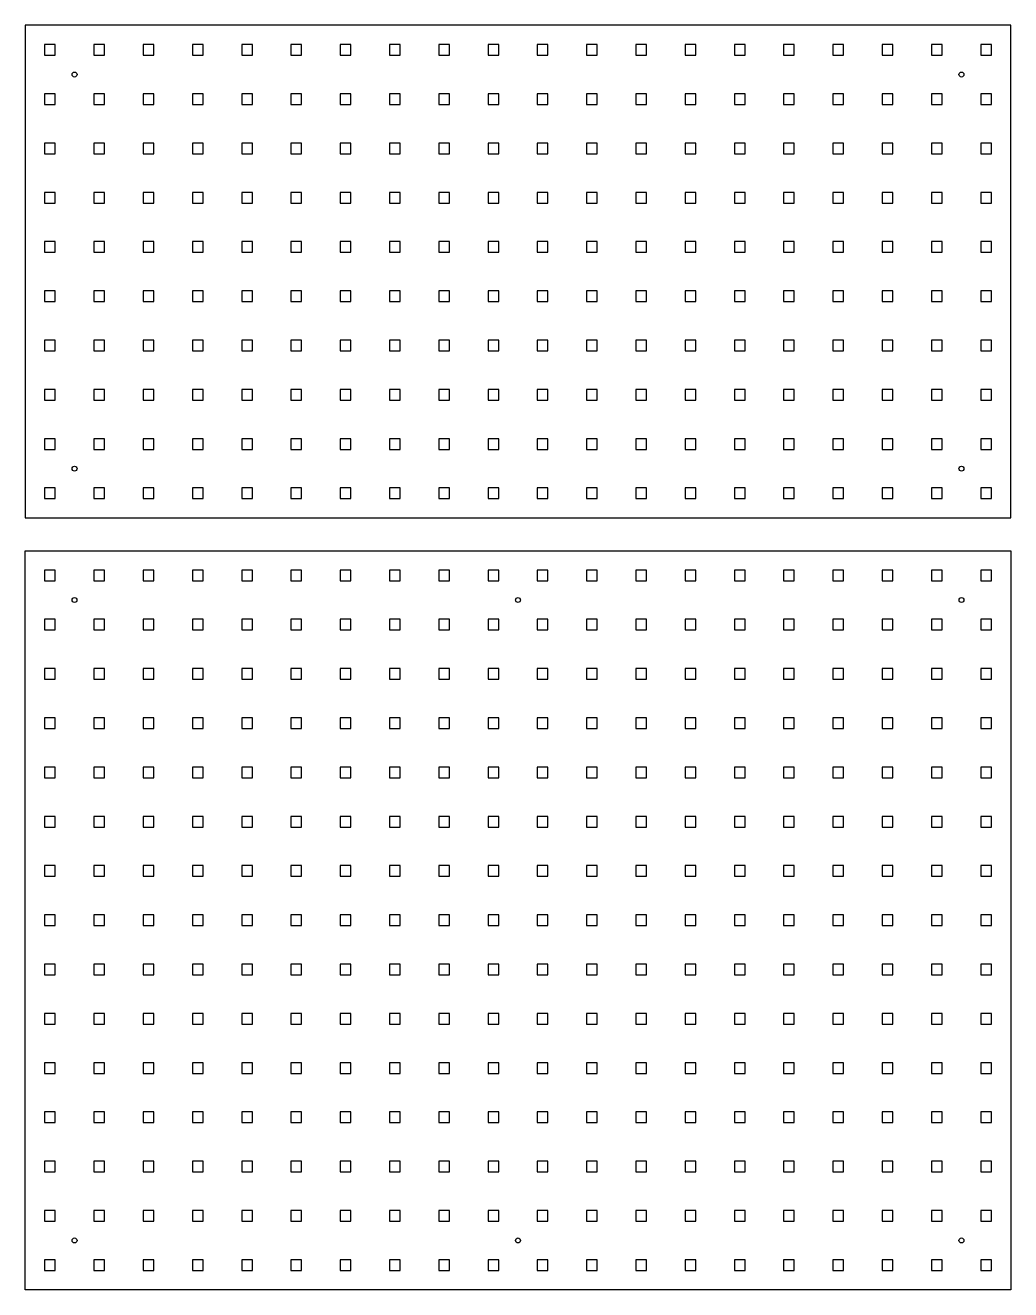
# Model space of a CAD drawing. Extents: x -922 to 1250, y -992 to 172.
# Drawn here: x -170 to 430, y -650 to 120 of the extents above; entities that cross this region are included whole.
import ezdxf

# ---------------------------------------------------------------- set-up
doc = ezdxf.new("R2010")
doc.units = 0
doc.header["$MEASUREMENT"] = 0
for name, color, linetype in [('DEFAULT', 18, 'CONTINUOUS'), ('LAYER_01', 12, 'CONTINUOUS'), ('LAYER_03', 5, 'CONTINUOUS')]:
    doc.layers.add(name, color=color, linetype=linetype)

msp = doc.modelspace()

# ---------------------------------------------------------------- linework, layer by layer
at = {"layer": 'DEFAULT'}
for p, q in [((-170, 120), (-170, -180)), ((130, 120), (-170, 120)), ((430, 120), (130, 120)), ((430, -180), (430, 120)), ((-170, -180), (130, -180)), ((130, -180), (430, -180))]:
    msp.add_line(p, q, dxfattribs=at)
msp.add_lwpolyline([(-170, -200), (430, -200), (430, -650), (-170, -650)], close=True, dxfattribs=at)
at = {"layer": 'LAYER_01'}
for centre in [(-140, 90), (400, 90), (-140, -150), (400, -150), (-140, -230), (130, -230), (400, -230), (-140, -620), (130, -620), (400, -620)]:
    msp.add_circle(centre, 1.5, dxfattribs=at)
at = {"layer": 'LAYER_03'}
for points in [[(-158.25, 101.75), (-151.75, 101.75), (-151.75, 108.25), (-158.25, 108.25)], [(-128.25, 101.75), (-121.75, 101.75), (-121.75, 108.25), (-128.25, 108.25)], [(-98.25, 101.75), (-91.75, 101.75), (-91.75, 108.25), (-98.25, 108.25)], [(-68.25, 101.75), (-61.75, 101.75), (-61.75, 108.25), (-68.25, 108.25)], [(-38.25, 101.75), (-31.75, 101.75), (-31.75, 108.25), (-38.25, 108.25)], [(-8.25, 101.75), (-1.75, 101.75), (-1.75, 108.25), (-8.25, 108.25)], [(21.75, 101.75), (28.25, 101.75), (28.25, 108.25), (21.75, 108.25)], [(51.75, 101.75), (58.25, 101.75), (58.25, 108.25), (51.75, 108.25)], [(81.75, 101.75), (88.25, 101.75), (88.25, 108.25), (81.75, 108.25)], [(111.75, 101.75), (118.25, 101.75), (118.25, 108.25), (111.75, 108.25)], [(141.75, 101.75), (148.25, 101.75), (148.25, 108.25), (141.75, 108.25)], [(171.75, 101.75), (178.25, 101.75), (178.25, 108.25), (171.75, 108.25)], [(201.75, 101.75), (208.25, 101.75), (208.25, 108.25), (201.75, 108.25)], [(231.75, 101.75), (238.25, 101.75), (238.25, 108.25), (231.75, 108.25)], [(261.75, 101.75), (268.25, 101.75), (268.25, 108.25), (261.75, 108.25)], [(291.75, 101.75), (298.25, 101.75), (298.25, 108.25), (291.75, 108.25)], [(321.75, 101.75), (328.25, 101.75), (328.25, 108.25), (321.75, 108.25)], [(351.75, 101.75), (358.25, 101.75), (358.25, 108.25), (351.75, 108.25)], [(381.75, 101.75), (388.25, 101.75), (388.25, 108.25), (381.75, 108.25)], [(411.75, 101.75), (418.25, 101.75), (418.25, 108.25), (411.75, 108.25)], [(-158.25, 71.75), (-151.75, 71.75), (-151.75, 78.25), (-158.25, 78.25)], [(-128.25, 71.75), (-121.75, 71.75), (-121.75, 78.25), (-128.25, 78.25)], [(-98.25, 71.75), (-91.75, 71.75), (-91.75, 78.25), (-98.25, 78.25)], [(-68.25, 71.75), (-61.75, 71.75), (-61.75, 78.25), (-68.25, 78.25)], [(-38.25, 71.75), (-31.75, 71.75), (-31.75, 78.25), (-38.25, 78.25)], [(-8.25, 71.75), (-1.75, 71.75), (-1.75, 78.25), (-8.25, 78.25)], [(21.75, 71.75), (28.25, 71.75), (28.25, 78.25), (21.75, 78.25)], [(51.75, 71.75), (58.25, 71.75), (58.25, 78.25), (51.75, 78.25)], [(81.75, 71.75), (88.25, 71.75), (88.25, 78.25), (81.75, 78.25)], [(111.75, 71.75), (118.25, 71.75), (118.25, 78.25), (111.75, 78.25)], [(141.75, 71.75), (148.25, 71.75), (148.25, 78.25), (141.75, 78.25)], [(171.75, 71.75), (178.25, 71.75), (178.25, 78.25), (171.75, 78.25)], [(201.75, 71.75), (208.25, 71.75), (208.25, 78.25), (201.75, 78.25)], [(231.75, 71.75), (238.25, 71.75), (238.25, 78.25), (231.75, 78.25)], [(261.75, 71.75), (268.25, 71.75), (268.25, 78.25), (261.75, 78.25)], [(291.75, 71.75), (298.25, 71.75), (298.25, 78.25), (291.75, 78.25)], [(321.75, 71.75), (328.25, 71.75), (328.25, 78.25), (321.75, 78.25)], [(351.75, 71.75), (358.25, 71.75), (358.25, 78.25), (351.75, 78.25)], [(381.75, 71.75), (388.25, 71.75), (388.25, 78.25), (381.75, 78.25)], [(411.75, 71.75), (418.25, 71.75), (418.25, 78.25), (411.75, 78.25)], [(-158.25, 41.75), (-151.75, 41.75), (-151.75, 48.25), (-158.25, 48.25)], [(-128.25, 41.75), (-121.75, 41.75), (-121.75, 48.25), (-128.25, 48.25)], [(-98.25, 41.75), (-91.75, 41.75), (-91.75, 48.25), (-98.25, 48.25)], [(-68.25, 41.75), (-61.75, 41.75), (-61.75, 48.25), (-68.25, 48.25)], [(-38.25, 41.75), (-31.75, 41.75), (-31.75, 48.25), (-38.25, 48.25)], [(-8.25, 41.75), (-1.75, 41.75), (-1.75, 48.25), (-8.25, 48.25)], [(21.75, 41.75), (28.25, 41.75), (28.25, 48.25), (21.75, 48.25)], [(51.75, 41.75), (58.25, 41.75), (58.25, 48.25), (51.75, 48.25)], [(81.75, 41.75), (88.25, 41.75), (88.25, 48.25), (81.75, 48.25)], [(111.75, 41.75), (118.25, 41.75), (118.25, 48.25), (111.75, 48.25)], [(141.75, 41.75), (148.25, 41.75), (148.25, 48.25), (141.75, 48.25)], [(171.75, 41.75), (178.25, 41.75), (178.25, 48.25), (171.75, 48.25)], [(201.75, 41.75), (208.25, 41.75), (208.25, 48.25), (201.75, 48.25)], [(231.75, 41.75), (238.25, 41.75), (238.25, 48.25), (231.75, 48.25)], [(261.75, 41.75), (268.25, 41.75), (268.25, 48.25), (261.75, 48.25)], [(291.75, 41.75), (298.25, 41.75), (298.25, 48.25), (291.75, 48.25)], [(321.75, 41.75), (328.25, 41.75), (328.25, 48.25), (321.75, 48.25)], [(351.75, 41.75), (358.25, 41.75), (358.25, 48.25), (351.75, 48.25)], [(381.75, 41.75), (388.25, 41.75), (388.25, 48.25), (381.75, 48.25)], [(411.75, 41.75), (418.25, 41.75), (418.25, 48.25), (411.75, 48.25)], [(-158.25, 11.75), (-151.75, 11.75), (-151.75, 18.25), (-158.25, 18.25)], [(-128.25, 11.75), (-121.75, 11.75), (-121.75, 18.25), (-128.25, 18.25)], [(-98.25, 11.75), (-91.75, 11.75), (-91.75, 18.25), (-98.25, 18.25)], [(-68.25, 11.75), (-61.75, 11.75), (-61.75, 18.25), (-68.25, 18.25)], [(-38.25, 11.75), (-31.75, 11.75), (-31.75, 18.25), (-38.25, 18.25)], [(-8.25, 11.75), (-1.75, 11.75), (-1.75, 18.25), (-8.25, 18.25)], [(21.75, 11.75), (28.25, 11.75), (28.25, 18.25), (21.75, 18.25)], [(51.75, 11.75), (58.25, 11.75), (58.25, 18.25), (51.75, 18.25)], [(81.75, 11.75), (88.25, 11.75), (88.25, 18.25), (81.75, 18.25)], [(111.75, 11.75), (118.25, 11.75), (118.25, 18.25), (111.75, 18.25)], [(141.75, 11.75), (148.25, 11.75), (148.25, 18.25), (141.75, 18.25)], [(171.75, 11.75), (178.25, 11.75), (178.25, 18.25), (171.75, 18.25)], [(201.75, 11.75), (208.25, 11.75), (208.25, 18.25), (201.75, 18.25)], [(231.75, 11.75), (238.25, 11.75), (238.25, 18.25), (231.75, 18.25)], [(261.75, 11.75), (268.25, 11.75), (268.25, 18.25), (261.75, 18.25)], [(291.75, 11.75), (298.25, 11.75), (298.25, 18.25), (291.75, 18.25)], [(321.75, 11.75), (328.25, 11.75), (328.25, 18.25), (321.75, 18.25)], [(351.75, 11.75), (358.25, 11.75), (358.25, 18.25), (351.75, 18.25)], [(381.75, 11.75), (388.25, 11.75), (388.25, 18.25), (381.75, 18.25)], [(411.75, 11.75), (418.25, 11.75), (418.25, 18.25), (411.75, 18.25)], [(-158.25, -18.25), (-151.75, -18.25), (-151.75, -11.75), (-158.25, -11.75)], [(-128.25, -18.25), (-121.75, -18.25), (-121.75, -11.75), (-128.25, -11.75)], [(-98.25, -18.25), (-91.75, -18.25), (-91.75, -11.75), (-98.25, -11.75)], [(-68.25, -18.25), (-61.75, -18.25), (-61.75, -11.75), (-68.25, -11.75)], [(-38.25, -18.25), (-31.75, -18.25), (-31.75, -11.75), (-38.25, -11.75)], [(-8.25, -18.25), (-1.75, -18.25), (-1.75, -11.75), (-8.25, -11.75)], [(21.75, -18.25), (28.25, -18.25), (28.25, -11.75), (21.75, -11.75)], [(51.75, -18.25), (58.25, -18.25), (58.25, -11.75), (51.75, -11.75)], [(81.75, -18.25), (88.25, -18.25), (88.25, -11.75), (81.75, -11.75)], [(111.75, -18.25), (118.25, -18.25), (118.25, -11.75), (111.75, -11.75)], [(141.75, -18.25), (148.25, -18.25), (148.25, -11.75), (141.75, -11.75)], [(171.75, -18.25), (178.25, -18.25), (178.25, -11.75), (171.75, -11.75)], [(201.75, -18.25), (208.25, -18.25), (208.25, -11.75), (201.75, -11.75)], [(231.75, -18.25), (238.25, -18.25), (238.25, -11.75), (231.75, -11.75)], [(261.75, -18.25), (268.25, -18.25), (268.25, -11.75), (261.75, -11.75)], [(291.75, -18.25), (298.25, -18.25), (298.25, -11.75), (291.75, -11.75)], [(321.75, -18.25), (328.25, -18.25), (328.25, -11.75), (321.75, -11.75)], [(351.75, -18.25), (358.25, -18.25), (358.25, -11.75), (351.75, -11.75)], [(381.75, -18.25), (388.25, -18.25), (388.25, -11.75), (381.75, -11.75)], [(411.75, -18.25), (418.25, -18.25), (418.25, -11.75), (411.75, -11.75)], [(-158.25, -48.25), (-151.75, -48.25), (-151.75, -41.75), (-158.25, -41.75)], [(-128.25, -48.25), (-121.75, -48.25), (-121.75, -41.75), (-128.25, -41.75)], [(-98.25, -48.25), (-91.75, -48.25), (-91.75, -41.75), (-98.25, -41.75)], [(-68.25, -48.25), (-61.75, -48.25), (-61.75, -41.75), (-68.25, -41.75)], [(-38.25, -48.25), (-31.75, -48.25), (-31.75, -41.75), (-38.25, -41.75)], [(-8.25, -48.25), (-1.75, -48.25), (-1.75, -41.75), (-8.25, -41.75)], [(21.75, -48.25), (28.25, -48.25), (28.25, -41.75), (21.75, -41.75)], [(51.75, -48.25), (58.25, -48.25), (58.25, -41.75), (51.75, -41.75)], [(81.75, -48.25), (88.25, -48.25), (88.25, -41.75), (81.75, -41.75)], [(111.75, -48.25), (118.25, -48.25), (118.25, -41.75), (111.75, -41.75)], [(141.75, -48.25), (148.25, -48.25), (148.25, -41.75), (141.75, -41.75)], [(171.75, -48.25), (178.25, -48.25), (178.25, -41.75), (171.75, -41.75)], [(201.75, -48.25), (208.25, -48.25), (208.25, -41.75), (201.75, -41.75)], [(231.75, -48.25), (238.25, -48.25), (238.25, -41.75), (231.75, -41.75)], [(261.75, -48.25), (268.25, -48.25), (268.25, -41.75), (261.75, -41.75)], [(291.75, -48.25), (298.25, -48.25), (298.25, -41.75), (291.75, -41.75)], [(321.75, -48.25), (328.25, -48.25), (328.25, -41.75), (321.75, -41.75)], [(351.75, -48.25), (358.25, -48.25), (358.25, -41.75), (351.75, -41.75)], [(381.75, -48.25), (388.25, -48.25), (388.25, -41.75), (381.75, -41.75)], [(411.75, -48.25), (418.25, -48.25), (418.25, -41.75), (411.75, -41.75)], [(-158.25, -78.25), (-151.75, -78.25), (-151.75, -71.75), (-158.25, -71.75)], [(-128.25, -78.25), (-121.75, -78.25), (-121.75, -71.75), (-128.25, -71.75)], [(-98.25, -78.25), (-91.75, -78.25), (-91.75, -71.75), (-98.25, -71.75)], [(-68.25, -78.25), (-61.75, -78.25), (-61.75, -71.75), (-68.25, -71.75)], [(-38.25, -78.25), (-31.75, -78.25), (-31.75, -71.75), (-38.25, -71.75)], [(-8.25, -78.25), (-1.75, -78.25), (-1.75, -71.75), (-8.25, -71.75)], [(21.75, -78.25), (28.25, -78.25), (28.25, -71.75), (21.75, -71.75)], [(51.75, -78.25), (58.25, -78.25), (58.25, -71.75), (51.75, -71.75)], [(81.75, -78.25), (88.25, -78.25), (88.25, -71.75), (81.75, -71.75)], [(111.75, -78.25), (118.25, -78.25), (118.25, -71.75), (111.75, -71.75)], [(141.75, -78.25), (148.25, -78.25), (148.25, -71.75), (141.75, -71.75)], [(171.75, -78.25), (178.25, -78.25), (178.25, -71.75), (171.75, -71.75)], [(201.75, -78.25), (208.25, -78.25), (208.25, -71.75), (201.75, -71.75)], [(231.75, -78.25), (238.25, -78.25), (238.25, -71.75), (231.75, -71.75)], [(261.75, -78.25), (268.25, -78.25), (268.25, -71.75), (261.75, -71.75)], [(291.75, -78.25), (298.25, -78.25), (298.25, -71.75), (291.75, -71.75)], [(321.75, -78.25), (328.25, -78.25), (328.25, -71.75), (321.75, -71.75)], [(351.75, -78.25), (358.25, -78.25), (358.25, -71.75), (351.75, -71.75)], [(381.75, -78.25), (388.25, -78.25), (388.25, -71.75), (381.75, -71.75)], [(411.75, -78.25), (418.25, -78.25), (418.25, -71.75), (411.75, -71.75)], [(-158.25, -108.25), (-151.75, -108.25), (-151.75, -101.75), (-158.25, -101.75)], [(-128.25, -108.25), (-121.75, -108.25), (-121.75, -101.75), (-128.25, -101.75)], [(-98.25, -108.25), (-91.75, -108.25), (-91.75, -101.75), (-98.25, -101.75)], [(-68.25, -108.25), (-61.75, -108.25), (-61.75, -101.75), (-68.25, -101.75)], [(-38.25, -108.25), (-31.75, -108.25), (-31.75, -101.75), (-38.25, -101.75)], [(-8.25, -108.25), (-1.75, -108.25), (-1.75, -101.75), (-8.25, -101.75)], [(21.75, -108.25), (28.25, -108.25), (28.25, -101.75), (21.75, -101.75)], [(51.75, -108.25), (58.25, -108.25), (58.25, -101.75), (51.75, -101.75)], [(81.75, -108.25), (88.25, -108.25), (88.25, -101.75), (81.75, -101.75)], [(111.75, -108.25), (118.25, -108.25), (118.25, -101.75), (111.75, -101.75)], [(141.75, -108.25), (148.25, -108.25), (148.25, -101.75), (141.75, -101.75)], [(171.75, -108.25), (178.25, -108.25), (178.25, -101.75), (171.75, -101.75)], [(201.75, -108.25), (208.25, -108.25), (208.25, -101.75), (201.75, -101.75)], [(231.75, -108.25), (238.25, -108.25), (238.25, -101.75), (231.75, -101.75)], [(261.75, -108.25), (268.25, -108.25), (268.25, -101.75), (261.75, -101.75)], [(291.75, -108.25), (298.25, -108.25), (298.25, -101.75), (291.75, -101.75)], [(321.75, -108.25), (328.25, -108.25), (328.25, -101.75), (321.75, -101.75)], [(351.75, -108.25), (358.25, -108.25), (358.25, -101.75), (351.75, -101.75)], [(381.75, -108.25), (388.25, -108.25), (388.25, -101.75), (381.75, -101.75)], [(411.75, -108.25), (418.25, -108.25), (418.25, -101.75), (411.75, -101.75)], [(-158.25, -138.25), (-151.75, -138.25), (-151.75, -131.75), (-158.25, -131.75)], [(-128.25, -138.25), (-121.75, -138.25), (-121.75, -131.75), (-128.25, -131.75)], [(-98.25, -138.25), (-91.75, -138.25), (-91.75, -131.75), (-98.25, -131.75)], [(-68.25, -138.25), (-61.75, -138.25), (-61.75, -131.75), (-68.25, -131.75)], [(-38.25, -138.25), (-31.75, -138.25), (-31.75, -131.75), (-38.25, -131.75)], [(-8.25, -138.25), (-1.75, -138.25), (-1.75, -131.75), (-8.25, -131.75)], [(21.75, -138.25), (28.25, -138.25), (28.25, -131.75), (21.75, -131.75)], [(51.75, -138.25), (58.25, -138.25), (58.25, -131.75), (51.75, -131.75)], [(81.75, -138.25), (88.25, -138.25), (88.25, -131.75), (81.75, -131.75)], [(111.75, -138.25), (118.25, -138.25), (118.25, -131.75), (111.75, -131.75)], [(141.75, -138.25), (148.25, -138.25), (148.25, -131.75), (141.75, -131.75)], [(171.75, -138.25), (178.25, -138.25), (178.25, -131.75), (171.75, -131.75)], [(201.75, -138.25), (208.25, -138.25), (208.25, -131.75), (201.75, -131.75)], [(231.75, -138.25), (238.25, -138.25), (238.25, -131.75), (231.75, -131.75)], [(261.75, -138.25), (268.25, -138.25), (268.25, -131.75), (261.75, -131.75)], [(291.75, -138.25), (298.25, -138.25), (298.25, -131.75), (291.75, -131.75)], [(321.75, -138.25), (328.25, -138.25), (328.25, -131.75), (321.75, -131.75)], [(351.75, -138.25), (358.25, -138.25), (358.25, -131.75), (351.75, -131.75)], [(381.75, -138.25), (388.25, -138.25), (388.25, -131.75), (381.75, -131.75)], [(411.75, -138.25), (418.25, -138.25), (418.25, -131.75), (411.75, -131.75)], [(-158.25, -168.25), (-151.75, -168.25), (-151.75, -161.75), (-158.25, -161.75)], [(-128.25, -168.25), (-121.75, -168.25), (-121.75, -161.75), (-128.25, -161.75)], [(-98.25, -168.25), (-91.75, -168.25), (-91.75, -161.75), (-98.25, -161.75)], [(-68.25, -168.25), (-61.75, -168.25), (-61.75, -161.75), (-68.25, -161.75)], [(-38.25, -168.25), (-31.75, -168.25), (-31.75, -161.75), (-38.25, -161.75)], [(-8.25, -168.25), (-1.75, -168.25), (-1.75, -161.75), (-8.25, -161.75)], [(21.75, -168.25), (28.25, -168.25), (28.25, -161.75), (21.75, -161.75)], [(51.75, -168.25), (58.25, -168.25), (58.25, -161.75), (51.75, -161.75)], [(81.75, -168.25), (88.25, -168.25), (88.25, -161.75), (81.75, -161.75)], [(111.75, -168.25), (118.25, -168.25), (118.25, -161.75), (111.75, -161.75)], [(141.75, -168.25), (148.25, -168.25), (148.25, -161.75), (141.75, -161.75)], [(171.75, -168.25), (178.25, -168.25), (178.25, -161.75), (171.75, -161.75)], [(201.75, -168.25), (208.25, -168.25), (208.25, -161.75), (201.75, -161.75)], [(231.75, -168.25), (238.25, -168.25), (238.25, -161.75), (231.75, -161.75)], [(261.75, -168.25), (268.25, -168.25), (268.25, -161.75), (261.75, -161.75)], [(291.75, -168.25), (298.25, -168.25), (298.25, -161.75), (291.75, -161.75)], [(321.75, -168.25), (328.25, -168.25), (328.25, -161.75), (321.75, -161.75)], [(351.75, -168.25), (358.25, -168.25), (358.25, -161.75), (351.75, -161.75)], [(381.75, -168.25), (388.25, -168.25), (388.25, -161.75), (381.75, -161.75)], [(411.75, -168.25), (418.25, -168.25), (418.25, -161.75), (411.75, -161.75)], [(-158.25, -218.25), (-151.75, -218.25), (-151.75, -211.75), (-158.25, -211.75)], [(-128.25, -218.25), (-121.75, -218.25), (-121.75, -211.75), (-128.25, -211.75)], [(-98.25, -218.25), (-91.75, -218.25), (-91.75, -211.75), (-98.25, -211.75)], [(-68.25, -218.25), (-61.75, -218.25), (-61.75, -211.75), (-68.25, -211.75)], [(-38.25, -218.25), (-31.75, -218.25), (-31.75, -211.75), (-38.25, -211.75)], [(-8.25, -218.25), (-1.75, -218.25), (-1.75, -211.75), (-8.25, -211.75)], [(21.75, -218.25), (28.25, -218.25), (28.25, -211.75), (21.75, -211.75)], [(51.75, -218.25), (58.25, -218.25), (58.25, -211.75), (51.75, -211.75)], [(81.75, -218.25), (88.25, -218.25), (88.25, -211.75), (81.75, -211.75)], [(111.75, -218.25), (118.25, -218.25), (118.25, -211.75), (111.75, -211.75)], [(141.75, -218.25), (148.25, -218.25), (148.25, -211.75), (141.75, -211.75)], [(171.75, -218.25), (178.25, -218.25), (178.25, -211.75), (171.75, -211.75)], [(201.75, -218.25), (208.25, -218.25), (208.25, -211.75), (201.75, -211.75)], [(231.75, -218.25), (238.25, -218.25), (238.25, -211.75), (231.75, -211.75)], [(261.75, -218.25), (268.25, -218.25), (268.25, -211.75), (261.75, -211.75)], [(291.75, -218.25), (298.25, -218.25), (298.25, -211.75), (291.75, -211.75)], [(321.75, -218.25), (328.25, -218.25), (328.25, -211.75), (321.75, -211.75)], [(351.75, -218.25), (358.25, -218.25), (358.25, -211.75), (351.75, -211.75)], [(381.75, -218.25), (388.25, -218.25), (388.25, -211.75), (381.75, -211.75)], [(411.75, -218.25), (418.25, -218.25), (418.25, -211.75), (411.75, -211.75)], [(-158.25, -248.25), (-151.75, -248.25), (-151.75, -241.75), (-158.25, -241.75)], [(-128.25, -248.25), (-121.75, -248.25), (-121.75, -241.75), (-128.25, -241.75)], [(-98.25, -248.25), (-91.75, -248.25), (-91.75, -241.75), (-98.25, -241.75)], [(-68.25, -248.25), (-61.75, -248.25), (-61.75, -241.75), (-68.25, -241.75)], [(-38.25, -248.25), (-31.75, -248.25), (-31.75, -241.75), (-38.25, -241.75)], [(-8.25, -248.25), (-1.75, -248.25), (-1.75, -241.75), (-8.25, -241.75)], [(21.75, -248.25), (28.25, -248.25), (28.25, -241.75), (21.75, -241.75)], [(51.75, -248.25), (58.25, -248.25), (58.25, -241.75), (51.75, -241.75)], [(81.75, -248.25), (88.25, -248.25), (88.25, -241.75), (81.75, -241.75)], [(111.75, -248.25), (118.25, -248.25), (118.25, -241.75), (111.75, -241.75)], [(141.75, -248.25), (148.25, -248.25), (148.25, -241.75), (141.75, -241.75)], [(171.75, -248.25), (178.25, -248.25), (178.25, -241.75), (171.75, -241.75)], [(201.75, -248.25), (208.25, -248.25), (208.25, -241.75), (201.75, -241.75)], [(231.75, -248.25), (238.25, -248.25), (238.25, -241.75), (231.75, -241.75)], [(261.75, -248.25), (268.25, -248.25), (268.25, -241.75), (261.75, -241.75)], [(291.75, -248.25), (298.25, -248.25), (298.25, -241.75), (291.75, -241.75)], [(321.75, -248.25), (328.25, -248.25), (328.25, -241.75), (321.75, -241.75)], [(351.75, -248.25), (358.25, -248.25), (358.25, -241.75), (351.75, -241.75)], [(381.75, -248.25), (388.25, -248.25), (388.25, -241.75), (381.75, -241.75)], [(411.75, -248.25), (418.25, -248.25), (418.25, -241.75), (411.75, -241.75)], [(-158.25, -278.25), (-151.75, -278.25), (-151.75, -271.75), (-158.25, -271.75)], [(-128.25, -278.25), (-121.75, -278.25), (-121.75, -271.75), (-128.25, -271.75)], [(-98.25, -278.25), (-91.75, -278.25), (-91.75, -271.75), (-98.25, -271.75)], [(-68.25, -278.25), (-61.75, -278.25), (-61.75, -271.75), (-68.25, -271.75)], [(-38.25, -278.25), (-31.75, -278.25), (-31.75, -271.75), (-38.25, -271.75)], [(-8.25, -278.25), (-1.75, -278.25), (-1.75, -271.75), (-8.25, -271.75)], [(21.75, -278.25), (28.25, -278.25), (28.25, -271.75), (21.75, -271.75)], [(51.75, -278.25), (58.25, -278.25), (58.25, -271.75), (51.75, -271.75)], [(81.75, -278.25), (88.25, -278.25), (88.25, -271.75), (81.75, -271.75)], [(111.75, -278.25), (118.25, -278.25), (118.25, -271.75), (111.75, -271.75)], [(141.75, -278.25), (148.25, -278.25), (148.25, -271.75), (141.75, -271.75)], [(171.75, -278.25), (178.25, -278.25), (178.25, -271.75), (171.75, -271.75)], [(201.75, -278.25), (208.25, -278.25), (208.25, -271.75), (201.75, -271.75)], [(231.75, -278.25), (238.25, -278.25), (238.25, -271.75), (231.75, -271.75)], [(261.75, -278.25), (268.25, -278.25), (268.25, -271.75), (261.75, -271.75)], [(291.75, -278.25), (298.25, -278.25), (298.25, -271.75), (291.75, -271.75)], [(321.75, -278.25), (328.25, -278.25), (328.25, -271.75), (321.75, -271.75)], [(351.75, -278.25), (358.25, -278.25), (358.25, -271.75), (351.75, -271.75)], [(381.75, -278.25), (388.25, -278.25), (388.25, -271.75), (381.75, -271.75)], [(411.75, -278.25), (418.25, -278.25), (418.25, -271.75), (411.75, -271.75)], [(-158.25, -308.25), (-151.75, -308.25), (-151.75, -301.75), (-158.25, -301.75)], [(-128.25, -308.25), (-121.75, -308.25), (-121.75, -301.75), (-128.25, -301.75)], [(-98.25, -308.25), (-91.75, -308.25), (-91.75, -301.75), (-98.25, -301.75)], [(-68.25, -308.25), (-61.75, -308.25), (-61.75, -301.75), (-68.25, -301.75)], [(-38.25, -308.25), (-31.75, -308.25), (-31.75, -301.75), (-38.25, -301.75)], [(-8.25, -308.25), (-1.75, -308.25), (-1.75, -301.75), (-8.25, -301.75)], [(21.75, -308.25), (28.25, -308.25), (28.25, -301.75), (21.75, -301.75)], [(51.75, -308.25), (58.25, -308.25), (58.25, -301.75), (51.75, -301.75)], [(81.75, -308.25), (88.25, -308.25), (88.25, -301.75), (81.75, -301.75)], [(111.75, -308.25), (118.25, -308.25), (118.25, -301.75), (111.75, -301.75)], [(141.75, -308.25), (148.25, -308.25), (148.25, -301.75), (141.75, -301.75)], [(171.75, -308.25), (178.25, -308.25), (178.25, -301.75), (171.75, -301.75)], [(201.75, -308.25), (208.25, -308.25), (208.25, -301.75), (201.75, -301.75)], [(231.75, -308.25), (238.25, -308.25), (238.25, -301.75), (231.75, -301.75)], [(261.75, -308.25), (268.25, -308.25), (268.25, -301.75), (261.75, -301.75)], [(291.75, -308.25), (298.25, -308.25), (298.25, -301.75), (291.75, -301.75)], [(321.75, -308.25), (328.25, -308.25), (328.25, -301.75), (321.75, -301.75)], [(351.75, -308.25), (358.25, -308.25), (358.25, -301.75), (351.75, -301.75)], [(381.75, -308.25), (388.25, -308.25), (388.25, -301.75), (381.75, -301.75)], [(411.75, -308.25), (418.25, -308.25), (418.25, -301.75), (411.75, -301.75)], [(-158.25, -338.25), (-151.75, -338.25), (-151.75, -331.75), (-158.25, -331.75)], [(-128.25, -338.25), (-121.75, -338.25), (-121.75, -331.75), (-128.25, -331.75)], [(-98.25, -338.25), (-91.75, -338.25), (-91.75, -331.75), (-98.25, -331.75)], [(-68.25, -338.25), (-61.75, -338.25), (-61.75, -331.75), (-68.25, -331.75)], [(-38.25, -338.25), (-31.75, -338.25), (-31.75, -331.75), (-38.25, -331.75)], [(-8.25, -338.25), (-1.75, -338.25), (-1.75, -331.75), (-8.25, -331.75)], [(21.75, -338.25), (28.25, -338.25), (28.25, -331.75), (21.75, -331.75)], [(51.75, -338.25), (58.25, -338.25), (58.25, -331.75), (51.75, -331.75)], [(81.75, -338.25), (88.25, -338.25), (88.25, -331.75), (81.75, -331.75)], [(111.75, -338.25), (118.25, -338.25), (118.25, -331.75), (111.75, -331.75)], [(141.75, -338.25), (148.25, -338.25), (148.25, -331.75), (141.75, -331.75)], [(171.75, -338.25), (178.25, -338.25), (178.25, -331.75), (171.75, -331.75)], [(201.75, -338.25), (208.25, -338.25), (208.25, -331.75), (201.75, -331.75)], [(231.75, -338.25), (238.25, -338.25), (238.25, -331.75), (231.75, -331.75)], [(261.75, -338.25), (268.25, -338.25), (268.25, -331.75), (261.75, -331.75)], [(291.75, -338.25), (298.25, -338.25), (298.25, -331.75), (291.75, -331.75)], [(321.75, -338.25), (328.25, -338.25), (328.25, -331.75), (321.75, -331.75)], [(351.75, -338.25), (358.25, -338.25), (358.25, -331.75), (351.75, -331.75)], [(381.75, -338.25), (388.25, -338.25), (388.25, -331.75), (381.75, -331.75)], [(411.75, -338.25), (418.25, -338.25), (418.25, -331.75), (411.75, -331.75)], [(-158.25, -368.25), (-151.75, -368.25), (-151.75, -361.75), (-158.25, -361.75)], [(-128.25, -368.25), (-121.75, -368.25), (-121.75, -361.75), (-128.25, -361.75)], [(-98.25, -368.25), (-91.75, -368.25), (-91.75, -361.75), (-98.25, -361.75)], [(-68.25, -368.25), (-61.75, -368.25), (-61.75, -361.75), (-68.25, -361.75)], [(-38.25, -368.25), (-31.75, -368.25), (-31.75, -361.75), (-38.25, -361.75)], [(-8.25, -368.25), (-1.75, -368.25), (-1.75, -361.75), (-8.25, -361.75)], [(21.75, -368.25), (28.25, -368.25), (28.25, -361.75), (21.75, -361.75)], [(51.75, -368.25), (58.25, -368.25), (58.25, -361.75), (51.75, -361.75)], [(81.75, -368.25), (88.25, -368.25), (88.25, -361.75), (81.75, -361.75)], [(111.75, -368.25), (118.25, -368.25), (118.25, -361.75), (111.75, -361.75)], [(141.75, -368.25), (148.25, -368.25), (148.25, -361.75), (141.75, -361.75)], [(171.75, -368.25), (178.25, -368.25), (178.25, -361.75), (171.75, -361.75)], [(201.75, -368.25), (208.25, -368.25), (208.25, -361.75), (201.75, -361.75)], [(231.75, -368.25), (238.25, -368.25), (238.25, -361.75), (231.75, -361.75)], [(261.75, -368.25), (268.25, -368.25), (268.25, -361.75), (261.75, -361.75)], [(291.75, -368.25), (298.25, -368.25), (298.25, -361.75), (291.75, -361.75)], [(321.75, -368.25), (328.25, -368.25), (328.25, -361.75), (321.75, -361.75)], [(351.75, -368.25), (358.25, -368.25), (358.25, -361.75), (351.75, -361.75)], [(381.75, -368.25), (388.25, -368.25), (388.25, -361.75), (381.75, -361.75)], [(411.75, -368.25), (418.25, -368.25), (418.25, -361.75), (411.75, -361.75)], [(-158.25, -398.25), (-151.75, -398.25), (-151.75, -391.75), (-158.25, -391.75)], [(-128.25, -398.25), (-121.75, -398.25), (-121.75, -391.75), (-128.25, -391.75)], [(-98.25, -398.25), (-91.75, -398.25), (-91.75, -391.75), (-98.25, -391.75)], [(-68.25, -398.25), (-61.75, -398.25), (-61.75, -391.75), (-68.25, -391.75)], [(-38.25, -398.25), (-31.75, -398.25), (-31.75, -391.75), (-38.25, -391.75)], [(-8.25, -398.25), (-1.75, -398.25), (-1.75, -391.75), (-8.25, -391.75)], [(21.75, -398.25), (28.25, -398.25), (28.25, -391.75), (21.75, -391.75)], [(51.75, -398.25), (58.25, -398.25), (58.25, -391.75), (51.75, -391.75)], [(81.75, -398.25), (88.25, -398.25), (88.25, -391.75), (81.75, -391.75)], [(111.75, -398.25), (118.25, -398.25), (118.25, -391.75), (111.75, -391.75)], [(141.75, -398.25), (148.25, -398.25), (148.25, -391.75), (141.75, -391.75)], [(171.75, -398.25), (178.25, -398.25), (178.25, -391.75), (171.75, -391.75)], [(201.75, -398.25), (208.25, -398.25), (208.25, -391.75), (201.75, -391.75)], [(231.75, -398.25), (238.25, -398.25), (238.25, -391.75), (231.75, -391.75)], [(261.75, -398.25), (268.25, -398.25), (268.25, -391.75), (261.75, -391.75)], [(291.75, -398.25), (298.25, -398.25), (298.25, -391.75), (291.75, -391.75)], [(321.75, -398.25), (328.25, -398.25), (328.25, -391.75), (321.75, -391.75)], [(351.75, -398.25), (358.25, -398.25), (358.25, -391.75), (351.75, -391.75)], [(381.75, -398.25), (388.25, -398.25), (388.25, -391.75), (381.75, -391.75)], [(411.75, -398.25), (418.25, -398.25), (418.25, -391.75), (411.75, -391.75)], [(-158.25, -428.25), (-151.75, -428.25), (-151.75, -421.75), (-158.25, -421.75)], [(-128.25, -428.25), (-121.75, -428.25), (-121.75, -421.75), (-128.25, -421.75)], [(-98.25, -428.25), (-91.75, -428.25), (-91.75, -421.75), (-98.25, -421.75)], [(-68.25, -428.25), (-61.75, -428.25), (-61.75, -421.75), (-68.25, -421.75)], [(-38.25, -428.25), (-31.75, -428.25), (-31.75, -421.75), (-38.25, -421.75)], [(-8.25, -428.25), (-1.75, -428.25), (-1.75, -421.75), (-8.25, -421.75)], [(21.75, -428.25), (28.25, -428.25), (28.25, -421.75), (21.75, -421.75)], [(51.75, -428.25), (58.25, -428.25), (58.25, -421.75), (51.75, -421.75)], [(81.75, -428.25), (88.25, -428.25), (88.25, -421.75), (81.75, -421.75)], [(111.75, -428.25), (118.25, -428.25), (118.25, -421.75), (111.75, -421.75)], [(141.75, -428.25), (148.25, -428.25), (148.25, -421.75), (141.75, -421.75)], [(171.75, -428.25), (178.25, -428.25), (178.25, -421.75), (171.75, -421.75)], [(201.75, -428.25), (208.25, -428.25), (208.25, -421.75), (201.75, -421.75)], [(231.75, -428.25), (238.25, -428.25), (238.25, -421.75), (231.75, -421.75)], [(261.75, -428.25), (268.25, -428.25), (268.25, -421.75), (261.75, -421.75)], [(291.75, -428.25), (298.25, -428.25), (298.25, -421.75), (291.75, -421.75)], [(321.75, -428.25), (328.25, -428.25), (328.25, -421.75), (321.75, -421.75)], [(351.75, -428.25), (358.25, -428.25), (358.25, -421.75), (351.75, -421.75)], [(381.75, -428.25), (388.25, -428.25), (388.25, -421.75), (381.75, -421.75)], [(411.75, -428.25), (418.25, -428.25), (418.25, -421.75), (411.75, -421.75)], [(-158.25, -458.25), (-151.75, -458.25), (-151.75, -451.75), (-158.25, -451.75)], [(-128.25, -458.25), (-121.75, -458.25), (-121.75, -451.75), (-128.25, -451.75)], [(-98.25, -458.25), (-91.75, -458.25), (-91.75, -451.75), (-98.25, -451.75)], [(-68.25, -458.25), (-61.75, -458.25), (-61.75, -451.75), (-68.25, -451.75)], [(-38.25, -458.25), (-31.75, -458.25), (-31.75, -451.75), (-38.25, -451.75)], [(-8.25, -458.25), (-1.75, -458.25), (-1.75, -451.75), (-8.25, -451.75)], [(21.75, -458.25), (28.25, -458.25), (28.25, -451.75), (21.75, -451.75)], [(51.75, -458.25), (58.25, -458.25), (58.25, -451.75), (51.75, -451.75)], [(81.75, -458.25), (88.25, -458.25), (88.25, -451.75), (81.75, -451.75)], [(111.75, -458.25), (118.25, -458.25), (118.25, -451.75), (111.75, -451.75)], [(141.75, -458.25), (148.25, -458.25), (148.25, -451.75), (141.75, -451.75)], [(171.75, -458.25), (178.25, -458.25), (178.25, -451.75), (171.75, -451.75)], [(201.75, -458.25), (208.25, -458.25), (208.25, -451.75), (201.75, -451.75)], [(231.75, -458.25), (238.25, -458.25), (238.25, -451.75), (231.75, -451.75)], [(261.75, -458.25), (268.25, -458.25), (268.25, -451.75), (261.75, -451.75)], [(291.75, -458.25), (298.25, -458.25), (298.25, -451.75), (291.75, -451.75)], [(321.75, -458.25), (328.25, -458.25), (328.25, -451.75), (321.75, -451.75)], [(351.75, -458.25), (358.25, -458.25), (358.25, -451.75), (351.75, -451.75)], [(381.75, -458.25), (388.25, -458.25), (388.25, -451.75), (381.75, -451.75)], [(411.75, -458.25), (418.25, -458.25), (418.25, -451.75), (411.75, -451.75)], [(-158.25, -488.25), (-151.75, -488.25), (-151.75, -481.75), (-158.25, -481.75)], [(-128.25, -488.25), (-121.75, -488.25), (-121.75, -481.75), (-128.25, -481.75)], [(-98.25, -488.25), (-91.75, -488.25), (-91.75, -481.75), (-98.25, -481.75)], [(-68.25, -488.25), (-61.75, -488.25), (-61.75, -481.75), (-68.25, -481.75)], [(-38.25, -488.25), (-31.75, -488.25), (-31.75, -481.75), (-38.25, -481.75)], [(-8.25, -488.25), (-1.75, -488.25), (-1.75, -481.75), (-8.25, -481.75)], [(21.75, -488.25), (28.25, -488.25), (28.25, -481.75), (21.75, -481.75)], [(51.75, -488.25), (58.25, -488.25), (58.25, -481.75), (51.75, -481.75)], [(81.75, -488.25), (88.25, -488.25), (88.25, -481.75), (81.75, -481.75)], [(111.75, -488.25), (118.25, -488.25), (118.25, -481.75), (111.75, -481.75)], [(141.75, -488.25), (148.25, -488.25), (148.25, -481.75), (141.75, -481.75)], [(171.75, -488.25), (178.25, -488.25), (178.25, -481.75), (171.75, -481.75)], [(201.75, -488.25), (208.25, -488.25), (208.25, -481.75), (201.75, -481.75)], [(231.75, -488.25), (238.25, -488.25), (238.25, -481.75), (231.75, -481.75)], [(261.75, -488.25), (268.25, -488.25), (268.25, -481.75), (261.75, -481.75)], [(291.75, -488.25), (298.25, -488.25), (298.25, -481.75), (291.75, -481.75)], [(321.75, -488.25), (328.25, -488.25), (328.25, -481.75), (321.75, -481.75)], [(351.75, -488.25), (358.25, -488.25), (358.25, -481.75), (351.75, -481.75)], [(381.75, -488.25), (388.25, -488.25), (388.25, -481.75), (381.75, -481.75)], [(411.75, -488.25), (418.25, -488.25), (418.25, -481.75), (411.75, -481.75)], [(-158.25, -518.25), (-151.75, -518.25), (-151.75, -511.75), (-158.25, -511.75)], [(-128.25, -518.25), (-121.75, -518.25), (-121.75, -511.75), (-128.25, -511.75)], [(-98.25, -518.25), (-91.75, -518.25), (-91.75, -511.75), (-98.25, -511.75)], [(-68.25, -518.25), (-61.75, -518.25), (-61.75, -511.75), (-68.25, -511.75)], [(-38.25, -518.25), (-31.75, -518.25), (-31.75, -511.75), (-38.25, -511.75)], [(-8.25, -518.25), (-1.75, -518.25), (-1.75, -511.75), (-8.25, -511.75)], [(21.75, -518.25), (28.25, -518.25), (28.25, -511.75), (21.75, -511.75)], [(51.75, -518.25), (58.25, -518.25), (58.25, -511.75), (51.75, -511.75)], [(81.75, -518.25), (88.25, -518.25), (88.25, -511.75), (81.75, -511.75)], [(111.75, -518.25), (118.25, -518.25), (118.25, -511.75), (111.75, -511.75)], [(141.75, -518.25), (148.25, -518.25), (148.25, -511.75), (141.75, -511.75)], [(171.75, -518.25), (178.25, -518.25), (178.25, -511.75), (171.75, -511.75)], [(201.75, -518.25), (208.25, -518.25), (208.25, -511.75), (201.75, -511.75)], [(231.75, -518.25), (238.25, -518.25), (238.25, -511.75), (231.75, -511.75)], [(261.75, -518.25), (268.25, -518.25), (268.25, -511.75), (261.75, -511.75)], [(291.75, -518.25), (298.25, -518.25), (298.25, -511.75), (291.75, -511.75)], [(321.75, -518.25), (328.25, -518.25), (328.25, -511.75), (321.75, -511.75)], [(351.75, -518.25), (358.25, -518.25), (358.25, -511.75), (351.75, -511.75)], [(381.75, -518.25), (388.25, -518.25), (388.25, -511.75), (381.75, -511.75)], [(411.75, -518.25), (418.25, -518.25), (418.25, -511.75), (411.75, -511.75)], [(-158.25, -548.25), (-151.75, -548.25), (-151.75, -541.75), (-158.25, -541.75)], [(-128.25, -548.25), (-121.75, -548.25), (-121.75, -541.75), (-128.25, -541.75)], [(-98.25, -548.25), (-91.75, -548.25), (-91.75, -541.75), (-98.25, -541.75)], [(-68.25, -548.25), (-61.75, -548.25), (-61.75, -541.75), (-68.25, -541.75)], [(-38.25, -548.25), (-31.75, -548.25), (-31.75, -541.75), (-38.25, -541.75)], [(-8.25, -548.25), (-1.75, -548.25), (-1.75, -541.75), (-8.25, -541.75)], [(21.75, -548.25), (28.25, -548.25), (28.25, -541.75), (21.75, -541.75)], [(51.75, -548.25), (58.25, -548.25), (58.25, -541.75), (51.75, -541.75)], [(81.75, -548.25), (88.25, -548.25), (88.25, -541.75), (81.75, -541.75)], [(111.75, -548.25), (118.25, -548.25), (118.25, -541.75), (111.75, -541.75)], [(141.75, -548.25), (148.25, -548.25), (148.25, -541.75), (141.75, -541.75)], [(171.75, -548.25), (178.25, -548.25), (178.25, -541.75), (171.75, -541.75)], [(201.75, -548.25), (208.25, -548.25), (208.25, -541.75), (201.75, -541.75)], [(231.75, -548.25), (238.25, -548.25), (238.25, -541.75), (231.75, -541.75)], [(261.75, -548.25), (268.25, -548.25), (268.25, -541.75), (261.75, -541.75)], [(291.75, -548.25), (298.25, -548.25), (298.25, -541.75), (291.75, -541.75)], [(321.75, -548.25), (328.25, -548.25), (328.25, -541.75), (321.75, -541.75)], [(351.75, -548.25), (358.25, -548.25), (358.25, -541.75), (351.75, -541.75)], [(381.75, -548.25), (388.25, -548.25), (388.25, -541.75), (381.75, -541.75)], [(411.75, -548.25), (418.25, -548.25), (418.25, -541.75), (411.75, -541.75)], [(-158.25, -578.25), (-151.75, -578.25), (-151.75, -571.75), (-158.25, -571.75)], [(-128.25, -578.25), (-121.75, -578.25), (-121.75, -571.75), (-128.25, -571.75)], [(-98.25, -578.25), (-91.75, -578.25), (-91.75, -571.75), (-98.25, -571.75)], [(-68.25, -578.25), (-61.75, -578.25), (-61.75, -571.75), (-68.25, -571.75)], [(-38.25, -578.25), (-31.75, -578.25), (-31.75, -571.75), (-38.25, -571.75)], [(-8.25, -578.25), (-1.75, -578.25), (-1.75, -571.75), (-8.25, -571.75)], [(21.75, -578.25), (28.25, -578.25), (28.25, -571.75), (21.75, -571.75)], [(51.75, -578.25), (58.25, -578.25), (58.25, -571.75), (51.75, -571.75)], [(81.75, -578.25), (88.25, -578.25), (88.25, -571.75), (81.75, -571.75)], [(111.75, -578.25), (118.25, -578.25), (118.25, -571.75), (111.75, -571.75)], [(141.75, -578.25), (148.25, -578.25), (148.25, -571.75), (141.75, -571.75)], [(171.75, -578.25), (178.25, -578.25), (178.25, -571.75), (171.75, -571.75)], [(201.75, -578.25), (208.25, -578.25), (208.25, -571.75), (201.75, -571.75)], [(231.75, -578.25), (238.25, -578.25), (238.25, -571.75), (231.75, -571.75)], [(261.75, -578.25), (268.25, -578.25), (268.25, -571.75), (261.75, -571.75)], [(291.75, -578.25), (298.25, -578.25), (298.25, -571.75), (291.75, -571.75)], [(321.75, -578.25), (328.25, -578.25), (328.25, -571.75), (321.75, -571.75)], [(351.75, -578.25), (358.25, -578.25), (358.25, -571.75), (351.75, -571.75)], [(381.75, -578.25), (388.25, -578.25), (388.25, -571.75), (381.75, -571.75)], [(411.75, -578.25), (418.25, -578.25), (418.25, -571.75), (411.75, -571.75)], [(-158.25, -608.25), (-151.75, -608.25), (-151.75, -601.75), (-158.25, -601.75)], [(-128.25, -608.25), (-121.75, -608.25), (-121.75, -601.75), (-128.25, -601.75)], [(-98.25, -608.25), (-91.75, -608.25), (-91.75, -601.75), (-98.25, -601.75)], [(-68.25, -608.25), (-61.75, -608.25), (-61.75, -601.75), (-68.25, -601.75)], [(-38.25, -608.25), (-31.75, -608.25), (-31.75, -601.75), (-38.25, -601.75)], [(-8.25, -608.25), (-1.75, -608.25), (-1.75, -601.75), (-8.25, -601.75)], [(21.75, -608.25), (28.25, -608.25), (28.25, -601.75), (21.75, -601.75)], [(51.75, -608.25), (58.25, -608.25), (58.25, -601.75), (51.75, -601.75)], [(81.75, -608.25), (88.25, -608.25), (88.25, -601.75), (81.75, -601.75)], [(111.75, -608.25), (118.25, -608.25), (118.25, -601.75), (111.75, -601.75)], [(141.75, -608.25), (148.25, -608.25), (148.25, -601.75), (141.75, -601.75)], [(171.75, -608.25), (178.25, -608.25), (178.25, -601.75), (171.75, -601.75)], [(201.75, -608.25), (208.25, -608.25), (208.25, -601.75), (201.75, -601.75)], [(231.75, -608.25), (238.25, -608.25), (238.25, -601.75), (231.75, -601.75)], [(261.75, -608.25), (268.25, -608.25), (268.25, -601.75), (261.75, -601.75)], [(291.75, -608.25), (298.25, -608.25), (298.25, -601.75), (291.75, -601.75)], [(321.75, -608.25), (328.25, -608.25), (328.25, -601.75), (321.75, -601.75)], [(351.75, -608.25), (358.25, -608.25), (358.25, -601.75), (351.75, -601.75)], [(381.75, -608.25), (388.25, -608.25), (388.25, -601.75), (381.75, -601.75)], [(411.75, -608.25), (418.25, -608.25), (418.25, -601.75), (411.75, -601.75)], [(-158.25, -638.25), (-151.75, -638.25), (-151.75, -631.75), (-158.25, -631.75)], [(-128.25, -638.25), (-121.75, -638.25), (-121.75, -631.75), (-128.25, -631.75)], [(-98.25, -638.25), (-91.75, -638.25), (-91.75, -631.75), (-98.25, -631.75)], [(-68.25, -638.25), (-61.75, -638.25), (-61.75, -631.75), (-68.25, -631.75)], [(-38.25, -638.25), (-31.75, -638.25), (-31.75, -631.75), (-38.25, -631.75)], [(-8.25, -638.25), (-1.75, -638.25), (-1.75, -631.75), (-8.25, -631.75)], [(21.75, -638.25), (28.25, -638.25), (28.25, -631.75), (21.75, -631.75)], [(51.75, -638.25), (58.25, -638.25), (58.25, -631.75), (51.75, -631.75)], [(81.75, -638.25), (88.25, -638.25), (88.25, -631.75), (81.75, -631.75)], [(111.75, -638.25), (118.25, -638.25), (118.25, -631.75), (111.75, -631.75)], [(141.75, -638.25), (148.25, -638.25), (148.25, -631.75), (141.75, -631.75)], [(171.75, -638.25), (178.25, -638.25), (178.25, -631.75), (171.75, -631.75)], [(201.75, -638.25), (208.25, -638.25), (208.25, -631.75), (201.75, -631.75)], [(231.75, -638.25), (238.25, -638.25), (238.25, -631.75), (231.75, -631.75)], [(261.75, -638.25), (268.25, -638.25), (268.25, -631.75), (261.75, -631.75)], [(291.75, -638.25), (298.25, -638.25), (298.25, -631.75), (291.75, -631.75)], [(321.75, -638.25), (328.25, -638.25), (328.25, -631.75), (321.75, -631.75)], [(351.75, -638.25), (358.25, -638.25), (358.25, -631.75), (351.75, -631.75)], [(381.75, -638.25), (388.25, -638.25), (388.25, -631.75), (381.75, -631.75)], [(411.75, -638.25), (418.25, -638.25), (418.25, -631.75), (411.75, -631.75)]]:
    msp.add_lwpolyline(points, close=True, dxfattribs=at)

doc.saveas('drawing.dxf')
